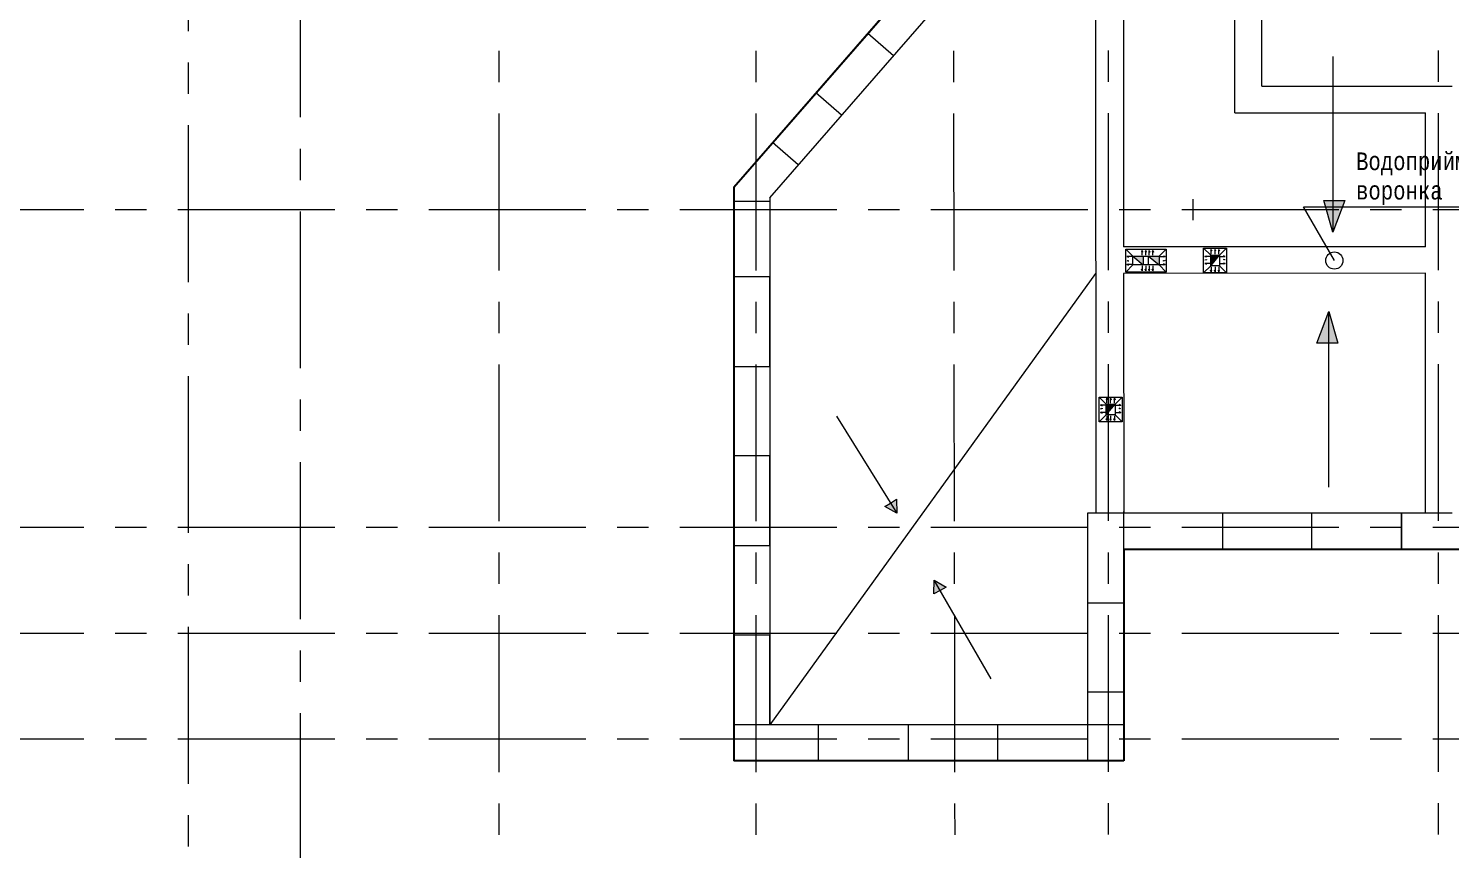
# Model space of a CAD drawing. Header units: millimetres. Extents: x -689206 to 4969298, y -1019800 to 703299.
# Drawn here: x 648552 to 668701, y -646991 to -635353 of the extents above; entities that cross this region are included whole.
import ezdxf

# ---------------------------------------------------------------- set-up
doc = ezdxf.new("R2010")
doc.units = ezdxf.units.MM
doc.linetypes.add('JIS_02_4.0', pattern=[5.5, 4, -1.5])
doc.linetypes.add('осеваяX2', pattern=[101.6, 63.5, -12.7, 12.7, -12.7])
doc.layers.add('кровля', color=211, linetype='Continuous')
doc.layers.add('четотам', color=7, linetype='Continuous')
for name, color, linetype, lineweight in [('несущие', 7, 'Continuous', 30), ('ОКНА', 250, 'Continuous', 20), ('ПЕРЕГОРОДКИ', 252, 'Continuous', 9), ('РАЗМЕРЫ', 7, 'Continuous', 9), ('сваи', 7, 'JIS_02_4.0', 30), ('стены', 7, 'Continuous', 20)]:
    doc.layers.add(name, color=color, linetype=linetype, lineweight=lineweight)
doc.styles.add('Аннотативный', font='isocteur.ttf', dxfattribs={"width": 0.7, "height": 250})

msp = doc.modelspace()

# ---------------------------------------------------------------- hatches: boundary and pattern name
at = {"layer": 'кровля', "lineweight": 5}
h = msp.add_hatch(color=7, dxfattribs=at)
h.dxf.hatch_style = 1
h.paths.add_polyline_path([(664329.8, -638522.2), (664338, -638522.2), (664329.8, -638498.5)])
h.paths.add_polyline_path([(664321.7, -638522.2), (664329.8, -638522.2), (664329.8, -638498.5)])
h = msp.add_hatch(color=7, dxfattribs=at)
h.dxf.hatch_style = 1
h.paths.add_polyline_path([(664381.1, -638498.5), (664373, -638522.2), (664381.1, -638522.2)])
h.paths.add_polyline_path([(664381.1, -638498.5), (664381.1, -638522.2), (664389.2, -638522.2)])
h = msp.add_hatch(color=7, dxfattribs=at)
h.dxf.hatch_style = 1
h.paths.add_polyline_path([(664432.3, -638498.5), (664424.2, -638522.2), (664432.3, -638522.2)])
h.paths.add_polyline_path([(664432.3, -638498.5), (664432.3, -638522.2), (664440.5, -638522.2)])
h = msp.add_hatch(color=7, dxfattribs=at)
h.dxf.hatch_style = 1
h.paths.add_polyline_path([(664482.1, -638498.5), (664474, -638522.2), (664482.1, -638522.2)])
h.paths.add_polyline_path([(664482.1, -638498.5), (664482.1, -638522.2), (664490.3, -638522.2)])
at = {"layer": 'кровля', "lineweight": 5, "true_color": 0x000000}
h = msp.add_hatch(color=18, dxfattribs=at)
h.dxf.hatch_style = 1
h.paths.add_polyline_path([(665309.2, -638507.3), (665317.4, -638507.3), (665309.2, -638483.7)])
h.paths.add_polyline_path([(665301.1, -638507.3), (665309.2, -638507.3), (665309.2, -638483.7)])
h = msp.add_hatch(color=18, dxfattribs=at)
h.dxf.hatch_style = 1
h.paths.add_polyline_path([(665364.5, -638507.3), (665372.6, -638507.3), (665364.5, -638483.7)])
h.paths.add_polyline_path([(665356.4, -638507.3), (665364.5, -638507.3), (665364.5, -638483.7)])
h = msp.add_hatch(color=18, dxfattribs=at)
h.dxf.hatch_style = 1
h.paths.add_polyline_path([(665419.8, -638483.7), (665411.6, -638507.3), (665419.8, -638507.3)])
h.paths.add_polyline_path([(665419.8, -638483.7), (665419.8, -638507.3), (665427.9, -638507.3)])
at = {"layer": 'кровля', "lineweight": 5}
h = msp.add_hatch(color=7, dxfattribs=at)
h.dxf.hatch_style = 1
h.paths.add_polyline_path([(664112.6, -638587.2), (664136.2, -638595.4), (664136.2, -638587.2)])
h.paths.add_polyline_path([(664112.6, -638587.2), (664136.2, -638587.2), (664136.2, -638579.1)])
h = msp.add_hatch(color=7, dxfattribs=at)
h.dxf.hatch_style = 1
h.paths.add_polyline_path([(664112.6, -638642.5), (664136.2, -638650.7), (664136.2, -638642.5)])
h.paths.add_polyline_path([(664112.6, -638642.5), (664136.2, -638642.5), (664136.2, -638634.4)])
h = msp.add_hatch(color=7, dxfattribs=at)
h.dxf.hatch_style = 1
h.paths.add_polyline_path([(664136.2, -638697.8), (664136.2, -638689.7), (664112.6, -638697.8)])
h.paths.add_polyline_path([(664136.2, -638705.9), (664136.2, -638697.8), (664112.6, -638697.8)])
h = msp.add_hatch(color=7, dxfattribs=at)
h.dxf.hatch_style = 1
h.paths.add_polyline_path([(664632.8, -638587.2), (664632.8, -638595.4), (664656.4, -638587.2)])
h.paths.add_polyline_path([(664632.8, -638579.1), (664632.8, -638587.2), (664656.4, -638587.2)])
h = msp.add_hatch(color=7, dxfattribs=at)
h.dxf.hatch_style = 1
h.paths.add_polyline_path([(664632.8, -638642.5), (664632.8, -638650.7), (664656.4, -638642.5)])
h.paths.add_polyline_path([(664632.8, -638634.4), (664632.8, -638642.5), (664656.4, -638642.5)])
h = msp.add_hatch(color=7, dxfattribs=at)
h.dxf.hatch_style = 1
h.paths.add_polyline_path([(664656.4, -638697.8), (664632.8, -638689.7), (664632.8, -638697.8)])
h.paths.add_polyline_path([(664656.4, -638697.8), (664632.8, -638697.8), (664632.8, -638705.9)])
at = {"layer": 'кровля', "lineweight": 5, "true_color": 0x000000}
h = msp.add_hatch(color=18, dxfattribs=at)
h.dxf.hatch_style = 1
h.paths.add_polyline_path([(665220.5, -638583.1), (665244.2, -638591.2), (665244.2, -638583.1)])
h.paths.add_polyline_path([(665220.5, -638583.1), (665244.2, -638583.1), (665244.2, -638574.9)])
h = msp.add_hatch(color=18, dxfattribs=at)
h.dxf.hatch_style = 1
h.paths.add_polyline_path([(665220.5, -638634.3), (665244.2, -638642.5), (665244.2, -638634.3)])
h.paths.add_polyline_path([(665220.5, -638634.3), (665244.2, -638634.3), (665244.2, -638626.2)])
h = msp.add_hatch(color=18, dxfattribs=at)
h.dxf.hatch_style = 1
h.paths.add_polyline_path([(665244.2, -638685.6), (665244.2, -638677.4), (665220.5, -638685.6)])
h.paths.add_polyline_path([(665244.2, -638693.7), (665244.2, -638685.6), (665220.5, -638685.6)])
h = msp.add_hatch(color=18, dxfattribs=at)
h.dxf.hatch_style = 1
h.paths.add_polyline_path([(665484.8, -638583.1), (665484.8, -638591.2), (665508.5, -638583.1)])
h.paths.add_polyline_path([(665484.8, -638574.9), (665484.8, -638583.1), (665508.5, -638583.1)])
h = msp.add_hatch(color=18, dxfattribs=at)
h.dxf.hatch_style = 1
h.paths.add_polyline_path([(665484.8, -638634.3), (665484.8, -638642.5), (665508.5, -638634.3)])
h.paths.add_polyline_path([(665484.8, -638626.2), (665484.8, -638634.3), (665508.5, -638634.3)])
h = msp.add_hatch(color=18, dxfattribs=at)
h.dxf.hatch_style = 1
h.paths.add_polyline_path([(665508.5, -638685.6), (665484.8, -638677.4), (665484.8, -638685.6)])
h.paths.add_polyline_path([(665508.5, -638685.6), (665484.8, -638685.6), (665484.8, -638693.7)])
at = {"layer": 'кровля', "lineweight": 5}
h = msp.add_hatch(color=7, dxfattribs=at)
h.dxf.hatch_style = 1
h.paths.add_polyline_path([(664329.8, -638786.5), (664338, -638762.9), (664329.8, -638762.9)])
h.paths.add_polyline_path([(664329.8, -638786.5), (664329.8, -638762.9), (664321.7, -638762.9)])
h = msp.add_hatch(color=7, dxfattribs=at)
h.dxf.hatch_style = 1
h.paths.add_polyline_path([(664381.1, -638762.9), (664373, -638762.9), (664381.1, -638786.5)])
h.paths.add_polyline_path([(664389.2, -638762.9), (664381.1, -638762.9), (664381.1, -638786.5)])
h = msp.add_hatch(color=7, dxfattribs=at)
h.dxf.hatch_style = 1
h.paths.add_polyline_path([(664432.3, -638762.9), (664424.2, -638762.9), (664432.3, -638786.5)])
h.paths.add_polyline_path([(664440.5, -638762.9), (664432.3, -638762.9), (664432.3, -638786.5)])
h = msp.add_hatch(color=7, dxfattribs=at)
h.dxf.hatch_style = 1
h.paths.add_polyline_path([(664482.1, -638762.9), (664474, -638762.9), (664482.1, -638786.5)])
h.paths.add_polyline_path([(664490.3, -638762.9), (664482.1, -638762.9), (664482.1, -638786.5)])
at = {"layer": 'кровля', "lineweight": 5, "true_color": 0x000000}
h = msp.add_hatch(color=18, dxfattribs=at)
h.dxf.hatch_style = 1
h.paths.add_polyline_path([(665309.2, -638801.3), (665317.4, -638777.7), (665309.2, -638777.7)])
h.paths.add_polyline_path([(665309.2, -638801.3), (665309.2, -638777.7), (665301.1, -638777.7)])
h = msp.add_hatch(color=18, dxfattribs=at)
h.dxf.hatch_style = 1
h.paths.add_polyline_path([(665364.5, -638801.3), (665372.6, -638777.7), (665364.5, -638777.7)])
h.paths.add_polyline_path([(665364.5, -638801.3), (665364.5, -638777.7), (665356.4, -638777.7)])
h = msp.add_hatch(color=18, dxfattribs=at)
h.dxf.hatch_style = 1
h.paths.add_polyline_path([(665419.8, -638777.7), (665411.6, -638777.7), (665419.8, -638801.3)])
h.paths.add_polyline_path([(665427.9, -638777.7), (665419.8, -638777.7), (665419.8, -638801.3)])
h = msp.add_hatch(color=18, dxfattribs=at)
h.dxf.hatch_style = 1
h.paths.add_polyline_path([(663740.5, -640693.1), (663764.2, -640701.2), (663764.2, -640693.1)])
h.paths.add_polyline_path([(663740.5, -640693.1), (663764.2, -640693.1), (663764.2, -640684.9)])
h = msp.add_hatch(color=18, dxfattribs=at)
h.dxf.hatch_style = 1
h.paths.add_polyline_path([(663829.2, -640617.3), (663837.4, -640617.3), (663829.2, -640593.7)])
h.paths.add_polyline_path([(663821.1, -640617.3), (663829.2, -640617.3), (663829.2, -640593.7)])
h = msp.add_hatch(color=18, dxfattribs=at)
h.dxf.hatch_style = 1
h.paths.add_polyline_path([(663884.5, -640617.3), (663892.6, -640617.3), (663884.5, -640593.7)])
h.paths.add_polyline_path([(663876.4, -640617.3), (663884.5, -640617.3), (663884.5, -640593.7)])
h = msp.add_hatch(color=18, dxfattribs=at)
h.dxf.hatch_style = 1
h.paths.add_polyline_path([(663939.8, -640593.7), (663931.6, -640617.3), (663939.8, -640617.3)])
h.paths.add_polyline_path([(663939.8, -640593.7), (663939.8, -640617.3), (663947.9, -640617.3)])
h = msp.add_hatch(color=18, dxfattribs=at)
h.dxf.hatch_style = 1
h.paths.add_polyline_path([(664004.8, -640693.1), (664004.8, -640701.2), (664028.5, -640693.1)])
h.paths.add_polyline_path([(664004.8, -640684.9), (664004.8, -640693.1), (664028.5, -640693.1)])
h = msp.add_hatch(color=18, dxfattribs=at)
h.dxf.hatch_style = 1
h.paths.add_polyline_path([(663740.5, -640744.3), (663764.2, -640752.5), (663764.2, -640744.3)])
h.paths.add_polyline_path([(663740.5, -640744.3), (663764.2, -640744.3), (663764.2, -640736.2)])
h = msp.add_hatch(color=18, dxfattribs=at)
h.dxf.hatch_style = 1
h.paths.add_polyline_path([(663764.2, -640795.6), (663764.2, -640787.4), (663740.5, -640795.6)])
h.paths.add_polyline_path([(663764.2, -640803.7), (663764.2, -640795.6), (663740.5, -640795.6)])
h = msp.add_hatch(color=18, dxfattribs=at)
h.dxf.hatch_style = 1
h.paths.add_polyline_path([(663829.2, -640911.3), (663837.4, -640887.7), (663829.2, -640887.7)])
h.paths.add_polyline_path([(663829.2, -640911.3), (663829.2, -640887.7), (663821.1, -640887.7)])
h = msp.add_hatch(color=18, dxfattribs=at)
h.dxf.hatch_style = 1
h.paths.add_polyline_path([(663884.5, -640911.3), (663892.6, -640887.7), (663884.5, -640887.7)])
h.paths.add_polyline_path([(663884.5, -640911.3), (663884.5, -640887.7), (663876.4, -640887.7)])
h = msp.add_hatch(color=18, dxfattribs=at)
h.dxf.hatch_style = 1
h.paths.add_polyline_path([(663939.8, -640887.7), (663931.6, -640887.7), (663939.8, -640911.3)])
h.paths.add_polyline_path([(663947.9, -640887.7), (663939.8, -640887.7), (663939.8, -640911.3)])
h = msp.add_hatch(color=18, dxfattribs=at)
h.dxf.hatch_style = 1
h.paths.add_polyline_path([(664004.8, -640744.3), (664004.8, -640752.5), (664028.5, -640744.3)])
h.paths.add_polyline_path([(664004.8, -640736.2), (664004.8, -640744.3), (664028.5, -640744.3)])
h = msp.add_hatch(color=18, dxfattribs=at)
h.dxf.hatch_style = 1
h.paths.add_polyline_path([(664028.5, -640795.6), (664004.8, -640787.4), (664004.8, -640795.6)])
h.paths.add_polyline_path([(664028.5, -640795.6), (664004.8, -640795.6), (664004.8, -640803.7)])
at = {"layer": 'РАЗМЕРЫ', "lineweight": 5, "ltscale": 150}
h = msp.add_hatch(color=256, dxfattribs=at)
h.dxf.hatch_style = 1
h.paths.add_polyline_path([(664571.4, -638705), (664571.4, -638580), (664421.4, -638580)])
h.paths.add_polyline_path([(664347.6, -638705), (664347.6, -638580), (664197.6, -638580)])
h = msp.add_hatch(color=256, dxfattribs=at)
h.dxf.hatch_style = 1
h.paths.add_polyline_path([(665427, -638567.5), (665302, -638567.5), (665302, -638717.5)])
h = msp.add_hatch(color=256, dxfattribs=at)
h.dxf.hatch_style = 1
h.paths.add_polyline_path([(663947, -640677.5), (663822, -640677.5), (663822, -640827.5)])
at = {"layer": 'сваи', "linetype": 'ByBlock', "lineweight": 20, "ltscale": 35}
h = msp.add_hatch(color=256, dxfattribs=at)
h.dxf.hatch_style = 1
h.paths.add_polyline_path([(667034.5, -637792.5), (666904.5, -637792.5), (666930.8, -637883.6), (667034.5, -637883.6)])
h.paths.add_polyline_path([(667204.5, -637792.5), (667034.5, -637792.5), (667034.5, -637883.6), (667170.1, -637883.6)])
h.paths.add_polyline_path([(667034.5, -637920.3), (666941.4, -637920.3), (667034.5, -638242.5)])
h.paths.add_polyline_path([(667156.2, -637920.3), (667034.5, -637920.3), (667034.5, -638242.5)])
h.paths.add_polyline_path([(667170.1, -637883.6), (667034.5, -637883.6), (667034.5, -637920.3), (667156.2, -637920.3)])
h.paths.add_polyline_path([(667034.5, -637883.6), (666930.8, -637883.6), (666941.4, -637920.3), (667034.5, -637920.3)])
h.paths.add_polyline_path([(670454.5, -637573.6), (670397, -637573.6), (670454.5, -637772.5)])
h.paths.add_polyline_path([(670529.7, -637573.6), (670454.5, -637573.6), (670454.5, -637772.5)])
h.paths.add_polyline_path([(670454.5, -637322.5), (670324.5, -637322.5), (670397, -637573.6), (670454.5, -637573.6)])
h.paths.add_polyline_path([(670624.5, -637322.5), (670454.5, -637322.5), (670454.5, -637573.6), (670529.7, -637573.6)])
h.paths.add_polyline_path([(670474.5, -639282.5), (670304.5, -639732.5), (670474.5, -639732.5)])
h.paths.add_polyline_path([(670474.5, -639282.5), (670474.5, -639732.5), (670604.5, -639732.5)])
h.paths.add_polyline_path([(666974.5, -639362.5), (666974.5, -639812.5), (667104.5, -639812.5)])
h.paths.add_polyline_path([(666974.5, -639362.5), (666804.5, -639812.5), (666974.5, -639812.5)])
h.paths.add_polyline_path([(660765.7, -642079.6), (660683.2, -642130.9), (660854.5, -642222.5)])
h.paths.add_polyline_path([(660850.7, -642026.8), (660765.7, -642079.6), (660854.5, -642222.5)])
h.paths.add_polyline_path([(661384.5, -643172.5), (661381.9, -643368.3), (661468.6, -643318.2)])
h.paths.add_polyline_path([(661384.5, -643172.5), (661468.6, -643318.2), (661552.8, -643269.7)])
h.paths.add_polyline_path([(677984.5, -639492.5), (677814.5, -639942.5), (677984.5, -639942.5)])
h.paths.add_polyline_path([(677984.5, -639492.5), (677984.5, -639942.5), (678114.5, -639942.5)])
h.paths.add_polyline_path([(678134.5, -637722.3), (677964.5, -637722.3), (677964.5, -637873.6), (678077.4, -637873.6)])
h.paths.add_polyline_path([(677964.5, -637722.3), (677834.5, -637722.3), (677878.2, -637873.6), (677964.5, -637873.6)])
h.paths.add_polyline_path([(678059.7, -637920.3), (677964.5, -637920.3), (677964.5, -638172.3)])
h.paths.add_polyline_path([(677964.5, -637920.3), (677891.7, -637920.3), (677964.5, -638172.3)])
h.paths.add_polyline_path([(678077.4, -637873.6), (677964.5, -637873.6), (677964.5, -637920.3), (678059.7, -637920.3)])
h.paths.add_polyline_path([(677964.5, -637873.6), (677878.2, -637873.6), (677891.7, -637920.3), (677964.5, -637920.3)])
h.paths.add_polyline_path([(682808.2, -643072.5), (682687.4, -643189.7), (682755.1, -643259.4)])
h.paths.add_polyline_path([(682808.2, -643072.5), (682617.7, -643117.8), (682687.4, -643189.7)])
h.paths.add_polyline_path([(683541.4, -642148.5), (683458.2, -642092.8), (683364.5, -642232.5)])
h.paths.add_polyline_path([(683458.2, -642092.8), (683377.5, -642038.7), (683364.5, -642232.5)])

# ---------------------------------------------------------------- linework, layer by layer
at = {"layer": 'кровля', "color": 7, "lineweight": 5}
for p, q in [((664197.6, -638580), (664097.6, -638480)), ((664329.8, -638498.5), (664321.7, -638522.2)), ((664329.8, -638568.5), (664329.8, -638498.5)), ((664329.8, -638498.5), (664338, -638522.2)), ((664381.1, -638498.5), (664373, -638522.2)), ((664381.1, -638568.5), (664381.1, -638498.5)), ((664381.1, -638498.5), (664389.2, -638522.2)), ((664432.3, -638498.5), (664424.2, -638522.2)), ((664432.3, -638568.5), (664432.3, -638498.5)), ((664432.3, -638498.5), (664440.5, -638522.2)), ((664482.1, -638498.5), (664474, -638522.2)), ((664482.1, -638568.5), (664482.1, -638498.5)), ((664482.1, -638498.5), (664490.3, -638522.2)), ((664571.4, -638580), (664671.4, -638480)), ((664197.6, -638705), (664097.6, -638805)), ((664112.6, -638587.2), (664136.2, -638579.1)), ((664182.6, -638587.2), (664112.6, -638587.2)), ((664112.6, -638587.2), (664136.2, -638595.4)), ((664112.6, -638642.5), (664136.2, -638650.7)), ((664112.6, -638697.8), (664136.2, -638689.7)), ((664182.6, -638697.8), (664112.6, -638697.8)), ((664112.6, -638697.8), (664136.2, -638705.9)), ((664136.2, -638579.1), (664136.2, -638587.2)), ((664136.2, -638595.4), (664136.2, -638587.2)), ((664136.2, -638650.7), (664136.2, -638642.5)), ((664136.2, -638689.7), (664136.2, -638697.8)), ((664136.2, -638705.9), (664136.2, -638697.8)), ((664321.7, -638522.2), (664329.8, -638522.2)), ((664338, -638522.2), (664329.8, -638522.2)), ((664373, -638522.2), (664381.1, -638522.2)), ((664389.2, -638522.2), (664381.1, -638522.2)), ((664424.2, -638522.2), (664432.3, -638522.2)), ((664440.5, -638522.2), (664432.3, -638522.2)), ((664474, -638522.2), (664482.1, -638522.2)), ((664490.3, -638522.2), (664482.1, -638522.2)), ((664571.4, -638705), (664671.4, -638805)), ((664586.4, -638587.2), (664656.4, -638587.2)), ((664586.4, -638697.8), (664656.4, -638697.8)), ((664656.4, -638587.2), (664632.8, -638579.1)), ((664632.8, -638579.1), (664632.8, -638587.2)), ((664656.4, -638587.2), (664632.8, -638595.4)), ((664632.8, -638595.4), (664632.8, -638587.2)), ((664656.4, -638642.5), (664632.8, -638650.7)), ((664632.8, -638650.7), (664632.8, -638642.5)), ((664656.4, -638697.8), (664632.8, -638689.7)), ((664632.8, -638689.7), (664632.8, -638697.8)), ((664656.4, -638697.8), (664632.8, -638705.9)), ((664632.8, -638705.9), (664632.8, -638697.8)), ((664329.8, -638786.5), (664321.7, -638762.9)), ((664321.7, -638762.9), (664329.8, -638762.9)), ((664329.8, -638716.5), (664329.8, -638786.5)), ((664329.8, -638786.5), (664338, -638762.9)), ((664338, -638762.9), (664329.8, -638762.9)), ((664381.1, -638786.5), (664373, -638762.9)), ((664373, -638762.9), (664381.1, -638762.9)), ((664381.1, -638716.5), (664381.1, -638786.5)), ((664381.1, -638786.5), (664389.2, -638762.9)), ((664389.2, -638762.9), (664381.1, -638762.9)), ((664432.3, -638786.5), (664424.2, -638762.9)), ((664424.2, -638762.9), (664432.3, -638762.9)), ((664432.3, -638716.5), (664432.3, -638786.5)), ((664432.3, -638786.5), (664440.5, -638762.9)), ((664440.5, -638762.9), (664432.3, -638762.9)), ((664482.1, -638786.5), (664474, -638762.9)), ((664474, -638762.9), (664482.1, -638762.9)), ((664482.1, -638716.5), (664482.1, -638786.5)), ((664482.1, -638786.5), (664490.3, -638762.9)), ((664490.3, -638762.9), (664482.1, -638762.9))]:
    msp.add_line(p, q, dxfattribs=at)
at = {"layer": 'кровля', "color": 18, "lineweight": 5, "true_color": 0x000000}
for p, q in [((665302, -638567.5), (665202, -638467.5)), ((665309.2, -638483.7), (665301.1, -638507.3)), ((665309.2, -638553.7), (665309.2, -638483.7)), ((665309.2, -638483.7), (665317.4, -638507.3)), ((665364.5, -638483.7), (665356.4, -638507.3)), ((665364.5, -638553.7), (665364.5, -638483.7)), ((665364.5, -638483.7), (665372.6, -638507.3)), ((665419.8, -638483.7), (665411.6, -638507.3)), ((665419.8, -638553.7), (665419.8, -638483.7)), ((665419.8, -638483.7), (665427.9, -638507.3)), ((665427, -638567.5), (665527, -638467.5)), ((665220.5, -638583.1), (665244.2, -638574.9)), ((665290.5, -638583.1), (665220.5, -638583.1)), ((665220.5, -638583.1), (665244.2, -638591.2)), ((665220.5, -638634.3), (665244.2, -638626.2)), ((665220.5, -638685.6), (665244.2, -638677.4)), ((665290.5, -638685.6), (665220.5, -638685.6)), ((665220.5, -638685.6), (665244.2, -638693.7)), ((665244.2, -638574.9), (665244.2, -638583.1)), ((665244.2, -638591.2), (665244.2, -638583.1)), ((665244.2, -638626.2), (665244.2, -638634.3)), ((665244.2, -638677.4), (665244.2, -638685.6)), ((665244.2, -638693.7), (665244.2, -638685.6)), ((665301.1, -638507.3), (665309.2, -638507.3)), ((665317.4, -638507.3), (665309.2, -638507.3)), ((665356.4, -638507.3), (665364.5, -638507.3)), ((665372.6, -638507.3), (665364.5, -638507.3)), ((665411.6, -638507.3), (665419.8, -638507.3)), ((665427.9, -638507.3), (665419.8, -638507.3)), ((665438.5, -638583.1), (665508.5, -638583.1)), ((665438.5, -638685.6), (665508.5, -638685.6)), ((665508.5, -638583.1), (665484.8, -638574.9)), ((665484.8, -638574.9), (665484.8, -638583.1)), ((665508.5, -638583.1), (665484.8, -638591.2)), ((665484.8, -638591.2), (665484.8, -638583.1)), ((665508.5, -638634.3), (665484.8, -638626.2)), ((665484.8, -638626.2), (665484.8, -638634.3)), ((665508.5, -638685.6), (665484.8, -638677.4)), ((665484.8, -638677.4), (665484.8, -638685.6)), ((665508.5, -638685.6), (665484.8, -638693.7)), ((665484.8, -638693.7), (665484.8, -638685.6)), ((665302, -638717.5), (665202, -638817.5)), ((665309.2, -638801.3), (665301.1, -638777.7)), ((665301.1, -638777.7), (665309.2, -638777.7)), ((665309.2, -638731.3), (665309.2, -638801.3)), ((665309.2, -638801.3), (665317.4, -638777.7)), ((665317.4, -638777.7), (665309.2, -638777.7)), ((665364.5, -638801.3), (665356.4, -638777.7)), ((665356.4, -638777.7), (665364.5, -638777.7)), ((665364.5, -638731.3), (665364.5, -638801.3)), ((665364.5, -638801.3), (665372.6, -638777.7)), ((665372.6, -638777.7), (665364.5, -638777.7)), ((665419.8, -638801.3), (665411.6, -638777.7)), ((665411.6, -638777.7), (665419.8, -638777.7)), ((665419.8, -638731.3), (665419.8, -638801.3)), ((665419.8, -638801.3), (665427.9, -638777.7)), ((665427.9, -638777.7), (665419.8, -638777.7)), ((665427, -638717.5), (665527, -638817.5)), ((663822, -640677.5), (663722, -640577.5)), ((663740.5, -640693.1), (663764.2, -640684.9)), ((663810.5, -640693.1), (663740.5, -640693.1)), ((663740.5, -640693.1), (663764.2, -640701.2)), ((663764.2, -640684.9), (663764.2, -640693.1)), ((663764.2, -640701.2), (663764.2, -640693.1)), ((663829.2, -640593.7), (663821.1, -640617.3)), ((663821.1, -640617.3), (663829.2, -640617.3)), ((663829.2, -640663.7), (663829.2, -640593.7)), ((663829.2, -640593.7), (663837.4, -640617.3)), ((663837.4, -640617.3), (663829.2, -640617.3)), ((663884.5, -640593.7), (663876.4, -640617.3)), ((663876.4, -640617.3), (663884.5, -640617.3)), ((663884.5, -640663.7), (663884.5, -640593.7)), ((663884.5, -640593.7), (663892.6, -640617.3)), ((663892.6, -640617.3), (663884.5, -640617.3)), ((663939.8, -640593.7), (663931.6, -640617.3)), ((663931.6, -640617.3), (663939.8, -640617.3)), ((663939.8, -640663.7), (663939.8, -640593.7)), ((663939.8, -640593.7), (663947.9, -640617.3)), ((663947.9, -640617.3), (663939.8, -640617.3)), ((663947, -640677.5), (664047, -640577.5)), ((663958.5, -640693.1), (664028.5, -640693.1)), ((664028.5, -640693.1), (664004.8, -640684.9)), ((664004.8, -640684.9), (664004.8, -640693.1)), ((664028.5, -640693.1), (664004.8, -640701.2)), ((664004.8, -640701.2), (664004.8, -640693.1)), ((663822, -640827.5), (663722, -640927.5)), ((663740.5, -640744.3), (663764.2, -640736.2)), ((663740.5, -640795.6), (663764.2, -640787.4)), ((663810.5, -640795.6), (663740.5, -640795.6)), ((663740.5, -640795.6), (663764.2, -640803.7)), ((663764.2, -640736.2), (663764.2, -640744.3)), ((663764.2, -640787.4), (663764.2, -640795.6)), ((663764.2, -640803.7), (663764.2, -640795.6)), ((663829.2, -640911.3), (663821.1, -640887.7)), ((663821.1, -640887.7), (663829.2, -640887.7)), ((663829.2, -640841.3), (663829.2, -640911.3)), ((663829.2, -640911.3), (663837.4, -640887.7)), ((663837.4, -640887.7), (663829.2, -640887.7)), ((663884.5, -640911.3), (663876.4, -640887.7)), ((663876.4, -640887.7), (663884.5, -640887.7)), ((663884.5, -640841.3), (663884.5, -640911.3)), ((663884.5, -640911.3), (663892.6, -640887.7)), ((663892.6, -640887.7), (663884.5, -640887.7)), ((663939.8, -640911.3), (663931.6, -640887.7)), ((663931.6, -640887.7), (663939.8, -640887.7)), ((663939.8, -640841.3), (663939.8, -640911.3)), ((663939.8, -640911.3), (663947.9, -640887.7)), ((663947.9, -640887.7), (663939.8, -640887.7)), ((663947, -640827.5), (664047, -640927.5)), ((663958.5, -640795.6), (664028.5, -640795.6)), ((664028.5, -640744.3), (664004.8, -640736.2)), ((664004.8, -640736.2), (664004.8, -640744.3)), ((664028.5, -640795.6), (664004.8, -640787.4)), ((664004.8, -640787.4), (664004.8, -640795.6)), ((664028.5, -640795.6), (664004.8, -640803.7)), ((664004.8, -640803.7), (664004.8, -640795.6))]:
    msp.add_line(p, q, dxfattribs=at)
at = {"layer": 'кровля', "color": 7, "lineweight": 5}
for points in [[(664671.4, -638480), (664671.4, -638805), (664097.6, -638805), (664097.6, -638480)], [(664571.4, -638580), (664571.4, -638705), (664197.6, -638705), (664197.6, -638580)]]:
    msp.add_lwpolyline(points, close=True, dxfattribs=at)
at = {"layer": 'кровля', "color": 18, "lineweight": 5, "true_color": 0x000000}
for points in [[(665202, -638467.5), (665527, -638467.5), (665527, -638817.5), (665202, -638817.5)], [(665302, -638567.5), (665427, -638567.5), (665427, -638717.5), (665302, -638717.5)], [(663722, -640577.5), (664047, -640577.5), (664047, -640927.5), (663722, -640927.5)], [(663822, -640677.5), (663947, -640677.5), (663947, -640827.5), (663822, -640827.5)]]:
    msp.add_lwpolyline(points, close=True, dxfattribs=at)
at = {"layer": 'несущие', "lineweight": 20}
msp.add_line((663675.6, -642222.3), (663555.6, -642222.3), dxfattribs=at)
at = {"layer": 'несущие', "lineweight": 13}
msp.add_line((668725.6, -642222.3), (664072.4, -642222.3), dxfattribs=at)
at = {"layer": 'несущие', "color": 0}
for p, q in [((664072.7, -642732.3), (680195.6, -642732.3)), ((664073.6, -642902.3), (664073.7, -645732.3))]:
    msp.add_line(p, q, dxfattribs=at)
at = {"layer": 'ОКНА', "color": 0}
msp.add_line((659055.6, -644774.7), (659055.6, -644974.7), dxfattribs=at)
at = {"layer": 'ПЕРЕГОРОДКИ', "linetype": 'ByBlock', "lineweight": 13}
msp.add_line((664073.7, -645222.3), (658545.6, -645222.3), dxfattribs=at)
at = {"layer": 'ПЕРЕГОРОДКИ', "color": 18, "linetype": 'ByBlock', "lineweight": 30, "true_color": 0x000000}
msp.add_line((664073.7, -645732.3), (658545.6, -645732.3), dxfattribs=at)
at = {"layer": 'РАЗМЕРЫ', "linetype": 'осеваяX2', "lineweight": 5, "ltscale": 35}
for p, q in [((652405.6, -654392.6), (652405.6, -604554.9)), ((655216.2, -604554.9), (655216.2, -654392.6)), ((661607.7, -604554.9), (661687.7, -654392.6)), ((663851.7, -604551.3), (663851.7, -654392.6)), ((668525.6, -604551.3), (668525.6, -654392.6)), ((650816.2, -604720.3), (650816.2, -654392.6))]:
    msp.add_line(p, q, dxfattribs=at)
at = {"layer": 'РАЗМЕРЫ', "linetype": 'ByBlock', "lineweight": 13}
for p, q in [((665645.6, -636549.9), (665645.6, -635112.3)), ((666025.6, -636169.9), (666025.6, -635112.3)), ((666025.6, -636169.9), (668725.6, -636169.9)), ((665645.6, -636549.9), (668345.6, -636549.9)), ((668345.6, -638450.1), (664068.8, -638450.1)), ((668345.6, -638823.7), (664069.1, -638827.8))]:
    msp.add_line(p, q, dxfattribs=at)
at = {"layer": 'РАЗМЕРЫ', "linetype": 'ByBlock', "lineweight": 9, "ltscale": 35}
for p, q in [((660807.7, -635740), (660444, -635423.2)), ((660073.8, -636582.7), (659710, -636265.9)), ((659459.6, -637287.8), (659095.9, -636971)), ((658545.6, -638872.3), (658545.6, -637800.3)), ((658545.6, -637800.3), (659055.6, -637800.3)), ((659055.6, -638872.3), (658545.6, -638872.3)), ((659055.6, -640142.3), (659055.6, -638872.3)), ((658545.6, -641412.3), (658545.6, -640142.3)), ((658545.6, -640142.3), (659055.6, -640142.3)), ((659055.6, -641412.3), (658545.6, -641412.3)), ((659055.6, -642682.3), (659055.6, -641412.3)), ((663555.6, -642222.3), (663555.6, -643492.3)), ((664072.4, -642222.3), (663675.6, -642222.7)), ((664072.7, -642732.3), (664072.4, -642200.2)), ((665467.4, -642220.5), (665467.4, -642732.3)), ((666737, -642732.3), (666737.4, -642220.5)), ((668007, -642732.3), (668007, -642222.3)), ((668007, -642222.3), (668007, -642732.3)), ((658545.6, -643952.3), (658545.6, -642682.3)), ((658545.6, -642682.3), (659055.6, -642682.3)), ((663555.6, -643492.3), (664073.6, -643492.3)), ((664073.6, -643492.3), (664073.6, -644762.3)), ((659055.6, -643952.3), (658545.6, -643952.3)), ((659055.6, -645222.3), (659055.6, -643952.3)), ((664073.6, -644762.3), (663555.6, -644762.3)), ((663555.6, -644762.3), (663555.6, -645732.3)), ((659745.6, -645222.3), (658545.6, -645222.3)), ((659745.6, -645732.3), (659745.6, -645222.3)), ((662285.6, -645222.3), (661015.6, -645222.3)), ((661015.6, -645222.3), (661015.6, -645732.3)), ((662285.6, -645732.3), (662285.6, -645222.3)), ((661015.6, -645732.3), (659745.6, -645732.3)), ((663555.6, -645732.3), (662285.6, -645732.3))]:
    msp.add_line(p, q, dxfattribs=at)
at = {"layer": 'РАЗМЕРЫ', "lineweight": 9, "ltscale": 150}
for p, q in [((667054.5, -638642.5), (666616.3, -637883.6)), ((666616.3, -637883.6), (668853.4, -637883.6))]:
    msp.add_line(p, q, dxfattribs=at)
msp.add_circle((667054.5, -638642.5), 122, dxfattribs=at)
at = {"layer": 'сваи', "linetype": 'ByBlock', "lineweight": 9, "ltscale": 35}
for p, q in [((667034.5, -635752.5), (667034.5, -638242.5)), ((666974.5, -641852.5), (666974.5, -639362.5))]:
    msp.add_line(p, q, dxfattribs=at)
at = {"layer": 'сваи', "linetype": 'ByBlock', "lineweight": 20, "ltscale": 35}
for p, q in [((667034.5, -638242.5), (666904.5, -637792.5)), ((666904.5, -637792.5), (667034.5, -637792.5)), ((667034.5, -637792.5), (667204.5, -637792.5)), ((667204.5, -637792.5), (667034.5, -638242.5)), ((666804.5, -639812.5), (666974.5, -639362.5)), ((666974.5, -639362.5), (667104.5, -639812.5)), ((666974.5, -639812.5), (666804.5, -639812.5)), ((667104.5, -639812.5), (666974.5, -639812.5))]:
    msp.add_line(p, q, dxfattribs=at)
at = {"layer": 'сваи', "lineweight": 13, "ltscale": 15000}
msp.add_line((663672.4, -638828.2), (659055.6, -645222.3), dxfattribs=at)
at = {"layer": 'сваи', "lineweight": 9, "ltscale": 15000}
for p, q in [((660001, -640849.8), (660854.5, -642222.5)), ((662192.7, -644572.4), (661384.5, -643172.5))]:
    msp.add_line(p, q, dxfattribs=at)
at = {"layer": 'сваи', "lineweight": 20, "ltscale": 15000}
for p, q in [((660683.2, -642130.9), (660765.7, -642079.6)), ((660854.5, -642222.5), (660683.2, -642130.9)), ((660765.7, -642079.6), (660850.7, -642026.8)), ((660850.7, -642026.8), (660854.5, -642222.5)), ((661381.9, -643368.3), (661384.5, -643172.5)), ((661468.6, -643318.2), (661381.9, -643368.3)), ((661384.5, -643172.5), (661552.8, -643269.7)), ((661552.8, -643269.7), (661468.6, -643318.2))]:
    msp.add_line(p, q, dxfattribs=at)
at = {"layer": 'стены', "linetype": 'осеваяX2', "lineweight": 5, "ltscale": 35}
for p, q in [((658855.6, -604554.9), (658855.6, -654392.6)), ((640002.9, -637920.3), (707055.6, -637920.3)), ((640002.9, -642422.3), (707055.6, -642422.3)), ((640002.9, -643922.3), (707055.6, -643922.3)), ((640002.9, -645422.3), (707055.6, -645422.3))]:
    msp.add_line(p, q, dxfattribs=at)
at = {"layer": 'стены'}
for p, q in [((658545.6, -637602.8), (662295.6, -633297.3)), ((658545.6, -637602.8), (662295.6, -633297.3)), ((665055.6, -638070.3), (665055.6, -637770.3)), ((658905.6, -637920.3), (659205.6, -637920.3)), ((664905.6, -637920.3), (665205.6, -637920.3)), ((658545.6, -643689.7), (658545.6, -644360.3))]:
    msp.add_line(p, q, dxfattribs=at)
at = {"layer": 'стены', "lineweight": 30}
for p, q in [((658545.6, -637602.8), (662295.6, -633297.3)), ((658545.6, -637602.8), (658545.6, -645732.3)), ((664073.3, -642732.3), (664073.6, -642902.3))]:
    msp.add_line(p, q, dxfattribs=at)
at = {"layer": 'стены', "lineweight": 13}
for p, q in [((659055.6, -637751.7), (662222.3, -634115.9)), ((663668.9, -635075.3), (663675.6, -642222.3)), ((664065.6, -635112.3), (664068.8, -638450.1)), ((668345.6, -638450.1), (668345.6, -636549.9)), ((664069.1, -638827.8), (664072.4, -642222.3)), ((668345.6, -642222.3), (668345.6, -638823.7)), ((663555.6, -642222.3), (663555.6, -645222.3))]:
    msp.add_line(p, q, dxfattribs=at)
at = {"layer": 'стены', "lineweight": 20}
msp.add_line((659055.6, -637751.7), (659055.6, -645222.3), dxfattribs=at)
at = {"layer": 'четотам', "color": 7, "lineweight": 5}
for points in [[(664197.6, -638580), (664347.6, -638580), (664347.6, -638705), (664197.6, -638705), (664197.6, -638580), (664347.6, -638705)], [(664421.4, -638580), (664571.4, -638580), (664571.4, -638705), (664421.4, -638705), (664421.4, -638580), (664571.4, -638705)]]:
    msp.add_lwpolyline(points, dxfattribs=at)
at = {"layer": 'четотам', "color": 18, "lineweight": 5, "true_color": 0x000000}
for points in [[(665302, -638717.5), (665302, -638567.5), (665427, -638567.5), (665427, -638717.5), (665302, -638717.5), (665427, -638567.5)], [(665302, -638717.5), (665302, -638567.5), (665427, -638567.5), (665427, -638717.5), (665302, -638717.5), (665427, -638567.5)], [(663822, -640827.5), (663822, -640677.5), (663947, -640677.5), (663947, -640827.5), (663822, -640827.5), (663947, -640677.5)], [(663822, -640827.5), (663822, -640677.5), (663947, -640677.5), (663947, -640827.5), (663822, -640827.5), (663947, -640677.5)]]:
    msp.add_lwpolyline(points, dxfattribs=at)

# ---------------------------------------------------------------- texts
at = {"layer": 'РАЗМЕРЫ', "lineweight": 13, "ltscale": 150, "insert": (667361.4, -637110.6), "char_height": 250, "width": 850, "attachment_point": 1, "style": 'Аннотативный'}
msp.add_mtext('Водоприймальна воронка', dxfattribs=at)

doc.saveas('drawing.dxf')
